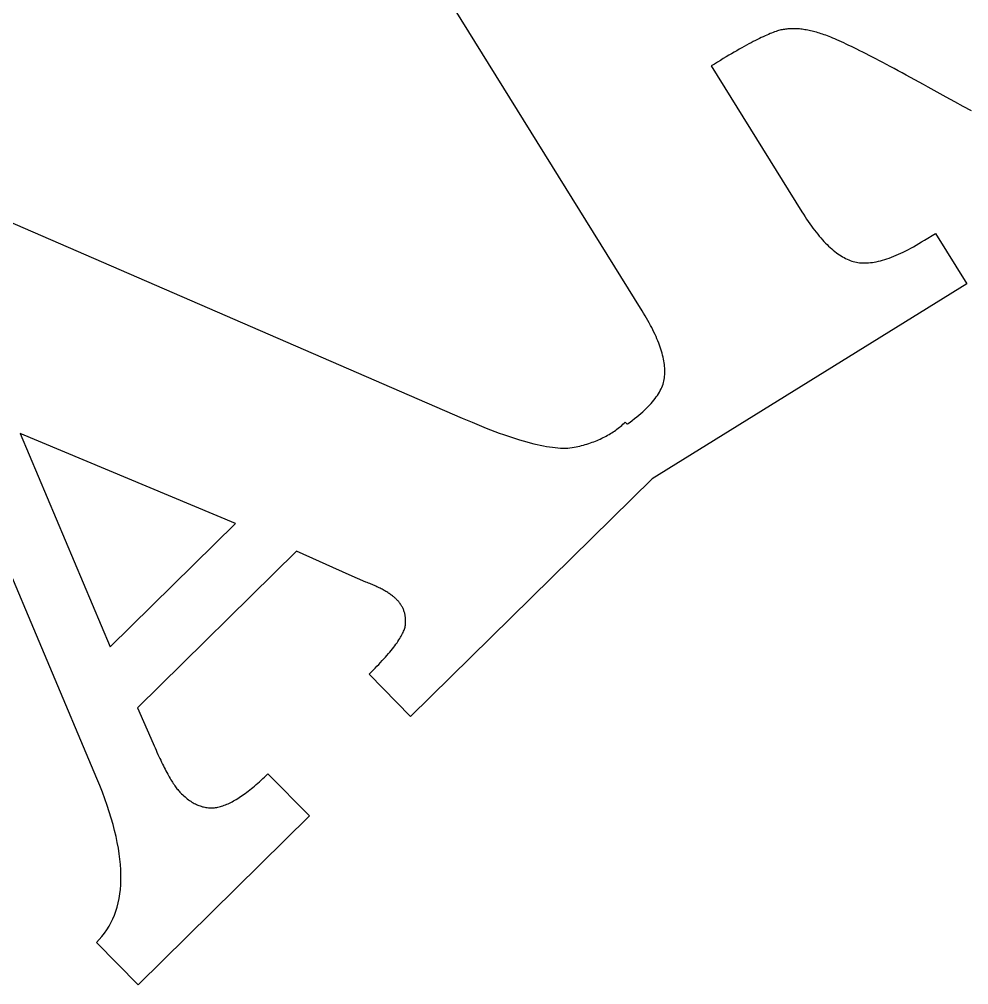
# Model space of a CAD drawing. Header units: metres. Extents: x -106 to 107, y -104 to 107.
# Drawn here: x -51.14 to -32.71, y 39.58 to 58.32 of the extents above; entities that cross this region are included whole.
import ezdxf

# ---------------------------------------------------------------- set-up
doc = ezdxf.new("R2010")
doc.units = ezdxf.units.M

msp = doc.modelspace()

# ---------------------------------------------------------------- linework, layer by layer
for p, q in [((-39.0474, 52.6631), (-43.4402, 59.743)), ((-36.352, 58.1156), (-36.3744, 58.1101)), ((-36.33, 58.1203), (-36.352, 58.1156)), ((-36.3077, 58.1246), (-36.33, 58.1203)), ((-36.2852, 58.1284), (-36.3077, 58.1246)), ((-36.2624, 58.1316), (-36.2852, 58.1284)), ((-36.2393, 58.1344), (-36.2624, 58.1316)), ((-36.216, 58.1367), (-36.2393, 58.1344)), ((-36.1924, 58.1385), (-36.216, 58.1367)), ((-36.1685, 58.1398), (-36.1924, 58.1385)), ((-36.1443, 58.1406), (-36.1685, 58.1398)), ((-36.1199, 58.141), (-36.1443, 58.1406)), ((-36.0952, 58.1408), (-36.1199, 58.141)), ((-36.0702, 58.1401), (-36.0952, 58.1408)), ((-36.0449, 58.1389), (-36.0702, 58.1401)), ((-36.0194, 58.1373), (-36.0449, 58.1389)), ((-35.9936, 58.1352), (-36.0194, 58.1373)), ((-35.9675, 58.1325), (-35.9936, 58.1352)), ((-35.9412, 58.1294), (-35.9675, 58.1325)), ((-35.9146, 58.1258), (-35.9412, 58.1294)), ((-35.8877, 58.1216), (-35.9146, 58.1258)), ((-35.8606, 58.117), (-35.8877, 58.1216)), ((-35.8331, 58.1119), (-35.8606, 58.117)), ((-35.8055, 58.1063), (-35.8331, 58.1119)), ((-36.8098, 57.9307), (-36.8496, 57.9106)), ((-36.7712, 57.9499), (-36.8098, 57.9307)), ((-36.7337, 57.9681), (-36.7712, 57.9499)), ((-36.6973, 57.9853), (-36.7337, 57.9681)), ((-36.6622, 58.0016), (-36.6973, 57.9853)), ((-36.6282, 58.0168), (-36.6622, 58.0016)), ((-36.5953, 58.0311), (-36.6282, 58.0168)), ((-36.5636, 58.0444), (-36.5953, 58.0311)), ((-36.5331, 58.0567), (-36.5636, 58.0444)), ((-36.5038, 58.0681), (-36.5331, 58.0567)), ((-36.4756, 58.0785), (-36.5038, 58.0681)), ((-36.4485, 58.0878), (-36.4756, 58.0785)), ((-36.4227, 58.0963), (-36.4485, 58.0878)), ((-36.3979, 58.1037), (-36.4227, 58.0963)), ((-36.3744, 58.1101), (-36.3979, 58.1037)), ((-35.7775, 58.1003), (-35.8055, 58.1063)), ((-35.7493, 58.0937), (-35.7775, 58.1003)), ((-35.7208, 58.0866), (-35.7493, 58.0937)), ((-35.692, 58.079), (-35.7208, 58.0866)), ((-35.6629, 58.071), (-35.692, 58.079)), ((-35.6336, 58.0624), (-35.6629, 58.071)), ((-35.604, 58.0533), (-35.6336, 58.0624)), ((-35.5742, 58.0438), (-35.604, 58.0533)), ((-35.544, 58.0338), (-35.5742, 58.0438)), ((-35.5136, 58.0233), (-35.544, 58.0338)), ((-35.4829, 58.0122), (-35.5136, 58.0233)), ((-35.4512, 58.0004), (-35.4829, 58.0122)), ((-35.4178, 57.9874), (-35.4512, 58.0004)), ((-35.3825, 57.9732), (-35.4178, 57.9874)), ((-35.3454, 57.9578), (-35.3825, 57.9732)), ((-35.3066, 57.9413), (-35.3454, 57.9578)), ((-35.266, 57.9237), (-35.3066, 57.9413)), ((-35.2236, 57.9048), (-35.266, 57.9237)), ((-37.1609, 57.7419), (-37.21, 57.7139)), ((-37.1129, 57.769), (-37.1609, 57.7419)), ((-37.0662, 57.795), (-37.1129, 57.769)), ((-37.0205, 57.8201), (-37.0662, 57.795)), ((-36.9761, 57.8442), (-37.0205, 57.8201)), ((-36.9328, 57.8673), (-36.9761, 57.8442)), ((-36.8906, 57.8894), (-36.9328, 57.8673)), ((-36.8496, 57.9106), (-36.8906, 57.8894)), ((-35.1794, 57.8848), (-35.2236, 57.9048)), ((-35.1335, 57.8636), (-35.1794, 57.8848)), ((-35.0857, 57.8413), (-35.1335, 57.8636)), ((-35.0362, 57.8178), (-35.0857, 57.8413)), ((-34.9849, 57.7931), (-35.0362, 57.8178)), ((-34.9318, 57.7673), (-34.9849, 57.7931)), ((-34.8769, 57.7403), (-34.9318, 57.7673)), ((-34.8202, 57.7121), (-34.8769, 57.7403)), ((-37.473, 57.5592), (-37.5291, 57.5253)), ((-37.4181, 57.5921), (-37.473, 57.5592)), ((-37.3643, 57.624), (-37.4181, 57.5921)), ((-37.3117, 57.655), (-37.3643, 57.624)), ((-37.2603, 57.6849), (-37.3117, 57.655)), ((-37.21, 57.7139), (-37.2603, 57.6849)), ((-34.7618, 57.6828), (-34.8202, 57.7121)), ((-34.7016, 57.6523), (-34.7618, 57.6828)), ((-34.6396, 57.6206), (-34.7016, 57.6523)), ((-34.5758, 57.5878), (-34.6396, 57.6206)), ((-34.5102, 57.5538), (-34.5758, 57.5878)), ((-34.4429, 57.5186), (-34.5102, 57.5538)), ((-37.6447, 57.4546), (-37.7043, 57.4177)), ((-37.7043, 57.4177), (-35.9471, 54.5856)), ((-37.5863, 57.4904), (-37.6447, 57.4546)), ((-37.5291, 57.5253), (-37.5863, 57.4904)), ((-34.3737, 57.4823), (-34.4429, 57.5186)), ((-34.3028, 57.4448), (-34.3737, 57.4823)), ((-34.2301, 57.4061), (-34.3028, 57.4448)), ((-34.1557, 57.3663), (-34.2301, 57.4061)), ((-34.0794, 57.3253), (-34.1557, 57.3663)), ((-34.0013, 57.2832), (-34.0794, 57.3253)), ((-33.9215, 57.2398), (-34.0013, 57.2832)), ((-33.8399, 57.1953), (-33.9215, 57.2398)), ((-33.7565, 57.1497), (-33.8399, 57.1953)), ((-33.6713, 57.1029), (-33.7565, 57.1497)), ((-33.5844, 57.0549), (-33.6713, 57.1029)), ((-33.4957, 57.0057), (-33.5844, 57.0549)), ((-33.3198, 56.9088), (-33.4957, 57.0057)), ((-33.1477, 56.8143), (-33.3198, 56.9088)), ((-32.9794, 56.7223), (-33.1477, 56.8143)), ((-32.8148, 56.6327), (-32.9794, 56.7223)), ((-32.6539, 56.5455), (-32.8148, 56.6327)), ((-53.3305, 55.2635), (-42.5379, 50.5795)), ((-35.9471, 54.5856), (-35.9162, 54.5364)), ((-49.6315, 43.5836), (-54.1957, 54.412)), ((-35.9162, 54.5364), (-35.8853, 54.4885)), ((-35.8853, 54.4885), (-35.8546, 54.4418)), ((-35.8546, 54.4418), (-35.8238, 54.3964)), ((-35.8238, 54.3964), (-35.7931, 54.3522)), ((-35.7931, 54.3522), (-35.7624, 54.3092)), ((-35.7624, 54.3092), (-35.7318, 54.2675)), ((-35.7318, 54.2675), (-35.7012, 54.2271)), ((-35.7012, 54.2271), (-35.6706, 54.1879)), ((-35.6706, 54.1879), (-35.6401, 54.1499)), ((-35.6401, 54.1499), (-35.6096, 54.1132)), ((-35.6096, 54.1132), (-35.5792, 54.0777)), ((-35.5792, 54.0777), (-35.5488, 54.0435)), ((-35.5488, 54.0435), (-35.5184, 54.0105)), ((-35.5184, 54.0105), (-35.4881, 53.9788)), ((-33.6756, 53.9677), (-33.6227, 53.9993)), ((-33.6227, 53.9993), (-33.569, 54.0322)), ((-33.569, 54.0322), (-33.3523, 54.1667)), ((-33.3523, 54.1667), (-32.7455, 53.1887)), ((-35.4881, 53.9788), (-35.4578, 53.9483)), ((-35.4578, 53.9483), (-35.4276, 53.919)), ((-35.4276, 53.919), (-35.3974, 53.8911)), ((-35.3974, 53.8911), (-35.3673, 53.8643)), ((-35.3673, 53.8643), (-35.3372, 53.8388)), ((-35.3372, 53.8388), (-35.3071, 53.8145)), ((-35.3071, 53.8145), (-35.2771, 53.7915)), ((-34.0256, 53.782), (-33.9778, 53.8047)), ((-33.9778, 53.8047), (-33.9293, 53.8287)), ((-33.9293, 53.8287), (-33.88, 53.8539)), ((-33.88, 53.8539), (-33.83, 53.8805)), ((-33.83, 53.8805), (-33.7793, 53.9083)), ((-33.7793, 53.9083), (-33.7278, 53.9373)), ((-33.7278, 53.9373), (-33.6756, 53.9677)), ((-35.2771, 53.7915), (-35.2471, 53.7697)), ((-35.2471, 53.7697), (-35.2171, 53.7492)), ((-35.2171, 53.7492), (-35.1872, 53.7299)), ((-35.1872, 53.7299), (-35.1573, 53.7119)), ((-35.1573, 53.7119), (-35.1275, 53.6951)), ((-35.1275, 53.6951), (-35.0977, 53.6796)), ((-35.0977, 53.6796), (-35.068, 53.6653)), ((-35.068, 53.6653), (-35.0383, 53.6523)), ((-35.0383, 53.6523), (-35.0086, 53.6405)), ((-35.0086, 53.6405), (-34.9789, 53.6299)), ((-34.9789, 53.6299), (-34.9494, 53.6206)), ((-34.9494, 53.6206), (-34.9194, 53.6126)), ((-34.9194, 53.6126), (-34.8887, 53.606)), ((-34.5409, 53.6093), (-34.502, 53.6167)), ((-34.502, 53.6167), (-34.4624, 53.6254)), ((-34.4624, 53.6254), (-34.4221, 53.6353)), ((-34.4221, 53.6353), (-34.381, 53.6465)), ((-34.381, 53.6465), (-34.3391, 53.659)), ((-34.3391, 53.659), (-34.2966, 53.6727)), ((-34.2966, 53.6727), (-34.2533, 53.6877)), ((-34.2533, 53.6877), (-34.2092, 53.704)), ((-34.2092, 53.704), (-34.1644, 53.7216)), ((-34.1644, 53.7216), (-34.1189, 53.7405)), ((-34.1189, 53.7405), (-34.0726, 53.7606)), ((-34.0726, 53.7606), (-34.0256, 53.782)), ((-34.8887, 53.606), (-34.8573, 53.6006)), ((-34.8573, 53.6006), (-34.8251, 53.5964)), ((-34.8251, 53.5964), (-34.7922, 53.5936)), ((-34.7922, 53.5936), (-34.7585, 53.592)), ((-34.7585, 53.592), (-34.7241, 53.5917)), ((-34.7241, 53.5917), (-34.6889, 53.5927)), ((-34.6889, 53.5927), (-34.653, 53.5949)), ((-34.653, 53.5949), (-34.6164, 53.5984)), ((-34.6164, 53.5984), (-34.579, 53.6033)), ((-34.579, 53.6033), (-34.5409, 53.6093)), ((-32.7455, 53.1887), (-38.8534, 49.3989)), ((-39.0177, 52.6147), (-39.0474, 52.6631)), ((-38.989, 52.5668), (-39.0177, 52.6147)), ((-38.9614, 52.5195), (-38.989, 52.5668)), ((-38.9348, 52.4727), (-38.9614, 52.5195)), ((-38.9092, 52.4265), (-38.9348, 52.4727)), ((-38.8846, 52.3809), (-38.9092, 52.4265)), ((-38.8611, 52.3358), (-38.8846, 52.3809)), ((-38.8387, 52.2913), (-38.8611, 52.3358)), ((-38.8172, 52.2473), (-38.8387, 52.2913)), ((-38.7968, 52.2039), (-38.8172, 52.2473)), ((-38.7775, 52.1611), (-38.7968, 52.2039)), ((-38.7592, 52.1188), (-38.7775, 52.1611)), ((-38.7419, 52.0771), (-38.7592, 52.1188)), ((-38.7256, 52.0359), (-38.7419, 52.0771)), ((-38.7104, 51.9953), (-38.7256, 52.0359)), ((-38.6962, 51.9553), (-38.7104, 51.9953)), ((-38.683, 51.9158), (-38.6962, 51.9553)), ((-38.6709, 51.8769), (-38.683, 51.9158)), ((-38.6598, 51.8385), (-38.6709, 51.8769)), ((-38.6498, 51.8007), (-38.6598, 51.8385)), ((-38.6407, 51.7635), (-38.6498, 51.8007)), ((-38.6328, 51.7268), (-38.6407, 51.7635)), ((-38.6258, 51.6907), (-38.6328, 51.7268)), ((-38.6199, 51.6551), (-38.6258, 51.6907)), ((-38.615, 51.6201), (-38.6199, 51.6551)), ((-38.6112, 51.5857), (-38.615, 51.6201)), ((-38.6084, 51.5518), (-38.6112, 51.5857)), ((-38.6066, 51.5185), (-38.6084, 51.5518)), ((-38.6132, 51.3602), (-38.6098, 51.3908)), ((-38.6098, 51.3908), (-38.6075, 51.4219)), ((-38.6075, 51.4219), (-38.6061, 51.4535)), ((-38.6059, 51.4857), (-38.6066, 51.5185)), ((-38.6061, 51.4535), (-38.6059, 51.4857)), ((-38.6787, 51.146), (-38.6647, 51.177)), ((-38.6647, 51.177), (-38.6523, 51.2078)), ((-38.6523, 51.2078), (-38.6414, 51.2385)), ((-38.6414, 51.2385), (-38.632, 51.2691)), ((-38.632, 51.2691), (-38.6242, 51.2996)), ((-38.6242, 51.2996), (-38.618, 51.33)), ((-38.618, 51.33), (-38.6132, 51.3602)), ((-38.795, 50.9578), (-38.7717, 50.9895)), ((-38.7717, 50.9895), (-38.7501, 51.021)), ((-38.7501, 51.021), (-38.7299, 51.0524)), ((-38.7299, 51.0524), (-38.7113, 51.0838)), ((-38.7113, 51.0838), (-38.6942, 51.1149)), ((-38.6942, 51.1149), (-38.6787, 51.146)), ((-38.9344, 50.7978), (-38.9034, 50.83)), ((-38.9034, 50.83), (-38.874, 50.8621)), ((-38.874, 50.8621), (-38.8461, 50.8941)), ((-38.8461, 50.8941), (-38.8198, 50.926)), ((-38.8198, 50.926), (-38.795, 50.9578)), ((-39.1526, 50.6018), (-39.1124, 50.6348)), ((-39.1124, 50.6348), (-39.0737, 50.6676)), ((-39.0737, 50.6676), (-39.0365, 50.7003)), ((-39.0365, 50.7003), (-39.001, 50.7329)), ((-39.001, 50.7329), (-38.9669, 50.7654)), ((-38.9669, 50.7654), (-38.9344, 50.7978)), ((-42.5379, 50.5795), (-42.4418, 50.5379)), ((-42.4418, 50.5379), (-42.3474, 50.4979)), ((-42.3474, 50.4979), (-42.2549, 50.4595)), ((-42.2549, 50.4595), (-42.1643, 50.4225)), ((-39.4642, 50.4194), (-39.4415, 50.4388)), ((-39.4415, 50.4388), (-39.4193, 50.4586)), ((-39.4193, 50.4586), (-39.3976, 50.4787)), ((-39.3976, 50.4787), (-39.3763, 50.4992)), ((-39.3763, 50.4992), (-39.3393, 50.4617)), ((-39.3393, 50.4617), (-39.329, 50.4689)), ((-39.329, 50.4689), (-39.2826, 50.5023)), ((-39.2826, 50.5023), (-39.2377, 50.5356)), ((-39.2377, 50.5356), (-39.1944, 50.5688)), ((-39.1944, 50.5688), (-39.1526, 50.6018)), ((-46.9391, 48.5333), (-51.122, 50.2827)), ((-51.122, 50.2827), (-49.3751, 46.1357)), ((-42.1643, 50.4225), (-42.0754, 50.3872)), ((-42.0754, 50.3872), (-41.9884, 50.3533)), ((-41.9884, 50.3533), (-41.9032, 50.321)), ((-41.9032, 50.321), (-41.8198, 50.2902)), ((-41.8198, 50.2902), (-41.7383, 50.261)), ((-41.7383, 50.261), (-41.6586, 50.2333)), ((-39.7454, 50.2307), (-39.7175, 50.246)), ((-39.7175, 50.246), (-39.69, 50.2617)), ((-39.69, 50.2617), (-39.663, 50.2777)), ((-39.663, 50.2777), (-39.6365, 50.2941)), ((-39.6365, 50.2941), (-39.6105, 50.3109)), ((-39.6105, 50.3109), (-39.5849, 50.328)), ((-39.5849, 50.328), (-39.5598, 50.3456)), ((-39.5598, 50.3456), (-39.5352, 50.3634)), ((-39.5352, 50.3634), (-39.5111, 50.3817)), ((-39.5111, 50.3817), (-39.4874, 50.4004)), ((-39.4874, 50.4004), (-39.4642, 50.4194)), ((-41.6586, 50.2333), (-41.5807, 50.2071)), ((-41.5807, 50.2071), (-41.5046, 50.1824)), ((-41.5046, 50.1824), (-41.4304, 50.1593)), ((-41.4304, 50.1593), (-41.358, 50.1378)), ((-41.358, 50.1378), (-41.2874, 50.1177)), ((-41.2874, 50.1177), (-41.2187, 50.0992)), ((-41.2187, 50.0992), (-41.1518, 50.0822)), ((-41.1518, 50.0822), (-41.0867, 50.0668)), ((-41.0867, 50.0668), (-41.0234, 50.0529)), ((-41.0234, 50.0529), (-40.962, 50.0406)), ((-40.2217, 50.0464), (-40.1866, 50.056)), ((-40.1866, 50.056), (-40.152, 50.0661)), ((-40.152, 50.0661), (-40.1178, 50.0765)), ((-40.1178, 50.0765), (-40.0842, 50.0873)), ((-40.0842, 50.0873), (-40.051, 50.0984)), ((-40.051, 50.0984), (-40.0183, 50.11)), ((-40.0183, 50.11), (-39.9861, 50.1219)), ((-39.9861, 50.1219), (-39.9543, 50.1342)), ((-39.9543, 50.1342), (-39.923, 50.1469)), ((-39.923, 50.1469), (-39.8922, 50.1599)), ((-39.8922, 50.1599), (-39.8619, 50.1733)), ((-39.8619, 50.1733), (-39.8321, 50.1871)), ((-39.8321, 50.1871), (-39.8027, 50.2013)), ((-39.8027, 50.2013), (-39.7738, 50.2158)), ((-39.7738, 50.2158), (-39.7454, 50.2307)), ((-40.962, 50.0406), (-40.9024, 50.0297)), ((-40.9024, 50.0297), (-40.8446, 50.0204)), ((-40.8446, 50.0204), (-40.7887, 50.0127)), ((-40.7887, 50.0127), (-40.7346, 50.0065)), ((-40.7346, 50.0065), (-40.6823, 50.0018)), ((-40.6823, 50.0018), (-40.6318, 49.9986)), ((-40.6318, 49.9986), (-40.5832, 49.997)), ((-40.5832, 49.997), (-40.5364, 49.9969)), ((-40.5364, 49.9969), (-40.4914, 49.9984)), ((-40.4914, 49.9984), (-40.4483, 50.0014)), ((-40.4483, 50.0014), (-40.4069, 50.0059)), ((-40.4069, 50.0059), (-40.3674, 50.012)), ((-40.3674, 50.012), (-40.3298, 50.0196)), ((-40.3298, 50.0196), (-40.2933, 50.0281)), ((-40.2933, 50.0281), (-40.2572, 50.037)), ((-40.2572, 50.037), (-40.2217, 50.0464)), ((-38.8534, 49.3989), (-43.5406, 44.7854)), ((-49.3751, 46.1357), (-46.9391, 48.5333)), ((-45.7533, 47.9942), (-48.8414, 44.9548)), ((-44.7337, 47.5343), (-45.7533, 47.9942)), ((-44.4081, 47.396), (-44.7337, 47.5343)), ((-44.3827, 47.3861), (-44.4081, 47.396)), ((-44.3578, 47.3762), (-44.3827, 47.3861)), ((-44.3333, 47.3663), (-44.3578, 47.3762)), ((-44.3093, 47.3563), (-44.3333, 47.3663)), ((-44.2858, 47.3463), (-44.3093, 47.3563)), ((-44.2626, 47.3363), (-44.2858, 47.3463)), ((-44.2399, 47.3262), (-44.2626, 47.3363)), ((-44.2177, 47.3161), (-44.2399, 47.3262)), ((-44.196, 47.306), (-44.2177, 47.3161)), ((-44.1746, 47.2959), (-44.196, 47.306)), ((-44.1538, 47.2857), (-44.1746, 47.2959)), ((-44.1333, 47.2754), (-44.1538, 47.2857)), ((-44.1134, 47.2652), (-44.1333, 47.2754)), ((-44.0939, 47.2549), (-44.1134, 47.2652)), ((-44.0748, 47.2446), (-44.0939, 47.2549)), ((-44.0562, 47.2342), (-44.0748, 47.2446)), ((-44.038, 47.2238), (-44.0562, 47.2342)), ((-44.0202, 47.2134), (-44.038, 47.2238)), ((-44.003, 47.203), (-44.0202, 47.2134)), ((-43.9862, 47.1925), (-44.003, 47.203)), ((-43.9698, 47.182), (-43.9862, 47.1925)), ((-43.9539, 47.1714), (-43.9698, 47.182)), ((-43.9384, 47.1608), (-43.9539, 47.1714)), ((-43.9234, 47.1502), (-43.9384, 47.1608)), ((-43.9088, 47.1396), (-43.9234, 47.1502)), ((-43.8946, 47.1289), (-43.9088, 47.1396)), ((-43.881, 47.1182), (-43.8946, 47.1289)), ((-43.8677, 47.1074), (-43.881, 47.1182)), ((-43.855, 47.0966), (-43.8677, 47.1074)), ((-43.8426, 47.0858), (-43.855, 47.0966)), ((-43.8307, 47.075), (-43.8426, 47.0858)), ((-43.8193, 47.0641), (-43.8307, 47.075)), ((-43.8083, 47.0532), (-43.8193, 47.0641)), ((-43.7965, 47.0408), (-43.8083, 47.0532)), ((-43.785, 47.0283), (-43.7965, 47.0408)), ((-43.774, 47.0157), (-43.785, 47.0283)), ((-43.7635, 47.0028), (-43.774, 47.0157)), ((-43.7533, 46.9898), (-43.7635, 47.0028)), ((-43.7436, 46.9766), (-43.7533, 46.9898)), ((-43.7343, 46.9633), (-43.7436, 46.9766)), ((-43.7254, 46.9498), (-43.7343, 46.9633)), ((-43.717, 46.9361), (-43.7254, 46.9498)), ((-43.709, 46.9223), (-43.717, 46.9361)), ((-43.7014, 46.9082), (-43.709, 46.9223)), ((-43.6942, 46.8941), (-43.7014, 46.9082)), ((-43.6875, 46.8797), (-43.6942, 46.8941)), ((-43.6812, 46.8652), (-43.6875, 46.8797)), ((-43.6753, 46.8506), (-43.6812, 46.8652)), ((-43.6698, 46.8357), (-43.6753, 46.8506)), ((-43.6648, 46.8207), (-43.6698, 46.8357)), ((-43.6602, 46.8056), (-43.6648, 46.8207)), ((-43.6561, 46.7903), (-43.6602, 46.8056)), ((-43.6523, 46.7748), (-43.6561, 46.7903)), ((-43.649, 46.7591), (-43.6523, 46.7748)), ((-43.6461, 46.7433), (-43.649, 46.7591)), ((-43.6436, 46.7273), (-43.6461, 46.7433)), ((-43.6416, 46.7111), (-43.6436, 46.7273)), ((-43.64, 46.6948), (-43.6416, 46.7111)), ((-43.6388, 46.6783), (-43.64, 46.6948)), ((-43.6381, 46.6617), (-43.6388, 46.6783)), ((-43.66, 46.4823), (-43.6539, 46.5023)), ((-43.6539, 46.5023), (-43.6489, 46.5217)), ((-43.6489, 46.5217), (-43.6452, 46.5403)), ((-43.6452, 46.5403), (-43.6426, 46.5583)), ((-43.6426, 46.5583), (-43.6407, 46.5759)), ((-43.6407, 46.5759), (-43.6394, 46.5934)), ((-43.6394, 46.5934), (-43.6384, 46.6107)), ((-43.6384, 46.6107), (-43.6379, 46.6279)), ((-43.6378, 46.6449), (-43.6381, 46.6617)), ((-43.6379, 46.6279), (-43.6378, 46.6449)), ((-43.7513, 46.2976), (-43.7358, 46.3231)), ((-43.7358, 46.3231), (-43.7215, 46.3479)), ((-43.7215, 46.3479), (-43.7083, 46.372)), ((-43.7083, 46.372), (-43.6963, 46.3954)), ((-43.6963, 46.3954), (-43.6855, 46.4181)), ((-43.6855, 46.4181), (-43.6758, 46.4402)), ((-43.6758, 46.4402), (-43.6673, 46.4616)), ((-43.6673, 46.4616), (-43.66, 46.4823)), ((-43.8927, 46.1003), (-43.869, 46.1306)), ((-43.869, 46.1306), (-43.8465, 46.1601)), ((-43.8465, 46.1601), (-43.8251, 46.189)), ((-43.8251, 46.189), (-43.8049, 46.2172)), ((-43.8049, 46.2172), (-43.7859, 46.2446)), ((-43.7859, 46.2446), (-43.768, 46.2715)), ((-43.768, 46.2715), (-43.7513, 46.2976)), ((-44.0597, 45.9047), (-44.029, 45.939)), ((-44.029, 45.939), (-43.9994, 45.9726)), ((-43.9994, 45.9726), (-43.971, 46.0056)), ((-43.971, 46.0056), (-43.9437, 46.0378)), ((-43.9437, 46.0378), (-43.9176, 46.0694)), ((-43.9176, 46.0694), (-43.8927, 46.1003)), ((-44.2311, 45.7229), (-44.1945, 45.7607)), ((-44.1945, 45.7607), (-44.1591, 45.7977)), ((-44.1591, 45.7977), (-44.1248, 45.834)), ((-44.1248, 45.834), (-44.0917, 45.8697)), ((-44.0917, 45.8697), (-44.0597, 45.9047)), ((-44.348, 45.6057), (-44.3079, 45.6455)), ((-43.5406, 44.7854), (-44.348, 45.6057)), ((-44.3079, 45.6455), (-44.2689, 45.6845)), ((-44.2689, 45.6845), (-44.2311, 45.7229)), ((-48.8414, 44.9548), (-48.5392, 44.2615)), ((-48.5392, 44.2615), (-48.5202, 44.2173)), ((-48.5202, 44.2173), (-48.5013, 44.174)), ((-48.5013, 44.174), (-48.4825, 44.1316)), ((-48.4825, 44.1316), (-48.464, 44.0903)), ((-48.464, 44.0903), (-48.4456, 44.0498)), ((-48.4456, 44.0498), (-48.4275, 44.0104)), ((-48.4275, 44.0104), (-48.4095, 43.9718)), ((-48.4095, 43.9718), (-48.3917, 43.9343)), ((-48.3917, 43.9343), (-48.3741, 43.8977)), ((-48.3741, 43.8977), (-48.3567, 43.862)), ((-48.3567, 43.862), (-48.3395, 43.8273)), ((-48.3395, 43.8273), (-48.3225, 43.7936)), ((-48.3225, 43.7936), (-48.3056, 43.7608)), ((-48.3056, 43.7608), (-48.289, 43.7289)), ((-48.289, 43.7289), (-48.2725, 43.6981)), ((-48.2725, 43.6981), (-48.2562, 43.6681)), ((-49.5761, 43.4484), (-49.6315, 43.5836)), ((-48.2562, 43.6681), (-48.2401, 43.6392)), ((-48.2401, 43.6392), (-48.2242, 43.6112)), ((-48.2242, 43.6112), (-48.2085, 43.5841)), ((-48.2085, 43.5841), (-48.1929, 43.558)), ((-48.1929, 43.558), (-48.1776, 43.5328)), ((-48.1776, 43.5328), (-48.1624, 43.5087)), ((-48.1624, 43.5087), (-48.1474, 43.4854)), ((-46.5385, 43.4627), (-46.5067, 43.4906)), ((-46.5067, 43.4906), (-46.4746, 43.5193)), ((-46.4746, 43.5193), (-46.4422, 43.5488)), ((-46.4422, 43.5488), (-46.4094, 43.5792)), ((-46.4094, 43.5792), (-46.3764, 43.6104)), ((-46.3764, 43.6104), (-46.343, 43.6424)), ((-46.343, 43.6424), (-46.3094, 43.6753)), ((-46.3094, 43.6753), (-45.502, 42.855)), ((-49.5242, 43.3156), (-49.5761, 43.4484)), ((-49.4758, 43.1852), (-49.5242, 43.3156)), ((-48.1474, 43.4854), (-48.1327, 43.4631)), ((-48.1327, 43.4631), (-48.1181, 43.4418)), ((-48.1181, 43.4418), (-48.1037, 43.4214)), ((-48.1037, 43.4214), (-48.0894, 43.402)), ((-48.0894, 43.402), (-48.0754, 43.3835)), ((-48.0754, 43.3835), (-48.0615, 43.366)), ((-48.0615, 43.366), (-48.0479, 43.3494)), ((-48.0479, 43.3494), (-48.0344, 43.3338)), ((-48.0344, 43.3338), (-48.0211, 43.3192)), ((-48.0211, 43.3192), (-48.008, 43.3055)), ((-48.008, 43.3055), (-47.986, 43.2836)), ((-46.7524, 43.291), (-46.7228, 43.313)), ((-46.7228, 43.313), (-46.6929, 43.3359)), ((-46.6929, 43.3359), (-46.6626, 43.3596)), ((-46.6626, 43.3596), (-46.632, 43.3841)), ((-46.632, 43.3841), (-46.6012, 43.4095)), ((-46.6012, 43.4095), (-46.57, 43.4357)), ((-46.57, 43.4357), (-46.5385, 43.4627)), ((-49.4308, 43.0573), (-49.4758, 43.1852)), ((-47.986, 43.2836), (-47.9639, 43.2625)), ((-47.9639, 43.2625), (-47.9418, 43.2423)), ((-47.9418, 43.2423), (-47.9197, 43.223)), ((-47.9197, 43.223), (-47.8975, 43.2045)), ((-47.8975, 43.2045), (-47.8752, 43.1868)), ((-47.8752, 43.1868), (-47.853, 43.17)), ((-47.853, 43.17), (-47.8306, 43.154)), ((-47.8306, 43.154), (-47.8082, 43.1389)), ((-47.8082, 43.1389), (-47.7858, 43.1246)), ((-47.7858, 43.1246), (-47.7633, 43.1112)), ((-47.0579, 43.1037), (-47.0316, 43.1165)), ((-47.0316, 43.1165), (-47.0051, 43.1302)), ((-47.0051, 43.1302), (-46.9783, 43.1447)), ((-46.9783, 43.1447), (-46.9511, 43.1601)), ((-46.9511, 43.1601), (-46.9237, 43.1763)), ((-46.9237, 43.1763), (-46.8959, 43.1933)), ((-46.8959, 43.1933), (-46.8678, 43.2112)), ((-46.8678, 43.2112), (-46.8394, 43.2299)), ((-46.8394, 43.2299), (-46.8107, 43.2494)), ((-46.8107, 43.2494), (-46.7818, 43.2698)), ((-46.7818, 43.2698), (-46.7524, 43.291)), ((-49.3893, 42.9318), (-49.4308, 43.0573)), ((-49.3513, 42.8087), (-49.3893, 42.9318)), ((-47.7633, 43.1112), (-47.7408, 43.0986)), ((-47.7408, 43.0986), (-47.7182, 43.0869)), ((-47.7182, 43.0869), (-47.6956, 43.076)), ((-47.6956, 43.076), (-47.6729, 43.066)), ((-47.6729, 43.066), (-47.6501, 43.0569)), ((-47.6501, 43.0569), (-47.6274, 43.0485)), ((-47.6274, 43.0485), (-47.6045, 43.0411)), ((-47.6045, 43.0411), (-47.5817, 43.0344)), ((-47.5817, 43.0344), (-47.5588, 43.0287)), ((-47.5588, 43.0287), (-47.5358, 43.0237)), ((-47.5358, 43.0237), (-47.5128, 43.0197)), ((-47.5128, 43.0197), (-47.4897, 43.0164)), ((-47.4897, 43.0164), (-47.4666, 43.0141)), ((-47.4666, 43.0141), (-47.4434, 43.0125)), ((-47.4434, 43.0125), (-47.4202, 43.0118)), ((-47.4202, 43.0118), (-47.397, 43.012)), ((-47.397, 43.012), (-47.3736, 43.013)), ((-47.3736, 43.013), (-47.3503, 43.0149)), ((-47.3503, 43.0149), (-47.3269, 43.0176)), ((-47.3269, 43.0176), (-47.3034, 43.0211)), ((-47.3034, 43.0211), (-47.2799, 43.0256)), ((-47.2799, 43.0256), (-47.2564, 43.0308)), ((-47.2564, 43.0308), (-47.2327, 43.037)), ((-47.2327, 43.037), (-47.2086, 43.044)), ((-47.2086, 43.044), (-47.1843, 43.0519)), ((-47.1843, 43.0519), (-47.1596, 43.0606)), ((-47.1596, 43.0606), (-47.1346, 43.0701)), ((-47.1346, 43.0701), (-47.1093, 43.0805)), ((-47.1093, 43.0805), (-47.0838, 43.0916)), ((-47.0838, 43.0916), (-47.0579, 43.1037)), ((-49.3168, 42.688), (-49.3513, 42.8087)), ((-45.502, 42.855), (-48.8317, 39.5777)), ((-49.2858, 42.5697), (-49.3168, 42.688)), ((-49.2582, 42.4539), (-49.2858, 42.5697)), ((-49.2341, 42.3404), (-49.2582, 42.4539)), ((-49.2135, 42.2294), (-49.2341, 42.3404)), ((-49.1963, 42.1208), (-49.2135, 42.2294)), ((-49.1826, 42.0146), (-49.1963, 42.1208)), ((-49.1725, 41.9108), (-49.1826, 42.0146)), ((-49.1657, 41.8094), (-49.1725, 41.9108)), ((-49.1625, 41.7105), (-49.1657, 41.8094)), ((-49.1627, 41.614), (-49.1625, 41.7105)), ((-49.1843, 41.3389), (-49.1736, 41.4281)), ((-49.1736, 41.4281), (-49.1664, 41.5198)), ((-49.1664, 41.5198), (-49.1627, 41.614)), ((-49.216, 41.1675), (-49.1984, 41.252)), ((-49.1984, 41.252), (-49.1843, 41.3389)), ((-49.2616, 41.0059), (-49.2371, 41.0855)), ((-49.2371, 41.0855), (-49.216, 41.1675)), ((-49.3212, 40.8539), (-49.2897, 40.9287)), ((-49.2897, 40.9287), (-49.2616, 41.0059)), ((-49.4366, 40.644), (-49.3946, 40.7115)), ((-49.3946, 40.7115), (-49.3562, 40.7815)), ((-49.3562, 40.7815), (-49.3212, 40.8539)), ((-49.5832, 40.4559), (-49.5309, 40.5162)), ((-49.5309, 40.5162), (-49.482, 40.5789)), ((-49.482, 40.5789), (-49.4366, 40.644)), ((-49.6391, 40.398), (-49.5832, 40.4559)), ((-48.8317, 39.5777), (-49.6391, 40.398))]:
    msp.add_line(p, q)

doc.saveas('drawing.dxf')
